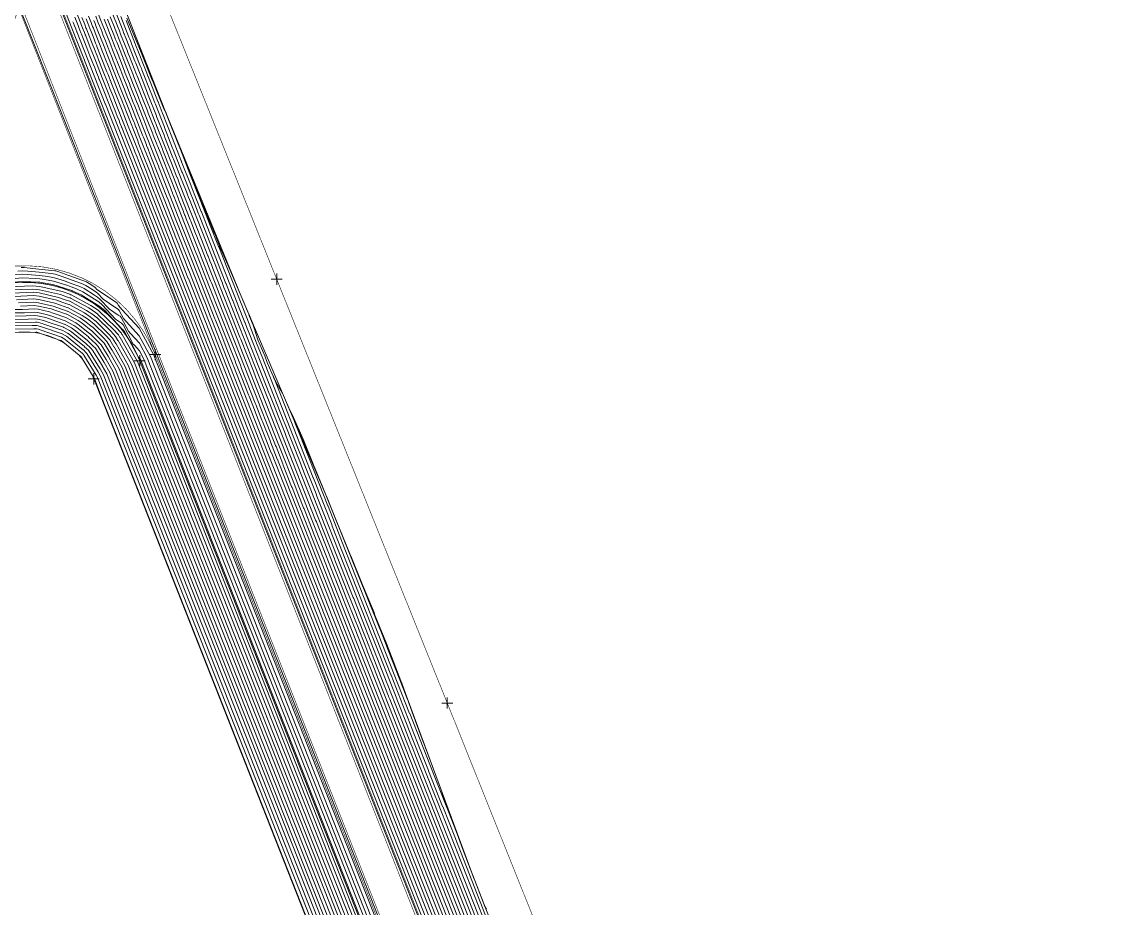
# Model space of a CAD drawing. Extents: x 358458 to 361663, y 818350 to 821723.
# Drawn here: x 360465.8 to 360663.9, y 821111.9 to 821272 of the extents above; entities that cross this region are included whole.
import ezdxf

# ---------------------------------------------------------------- set-up
doc = ezdxf.new("R2010")
doc.units = 0
doc.header["$MEASUREMENT"] = 0
doc.linetypes.add('solid', pattern=[0])
for name, color, linetype, lineweight in [('0 101001GR FENCES', 5, 'solid', 9), ('DAM 2', 7, 'solid', 9), ('DAM FOOTPRINT', 7, 'solid', 9), ('DESIGN_Contours', 7, 'solid', 18), ('FREEBOARD', 7, 'solid', 9), ('WATER LEVEL STRING', 7, 'solid', 9)]:
    doc.layers.add(name, color=color, linetype=linetype, lineweight=lineweight)

# ---------------------------------------------------------------- blocks, each defined once
blk = doc.blocks.new('CCAD_POINT_CROSS')
at = {"linetype": 'solid'}
for p, q in [((-1, 0), (1, 0)), ((0, -1), (0, 1))]:
    blk.add_line(p, q, dxfattribs=at)
for tag in ['POINT_NUMBER', 'POINT_CODE', 'POINT_HEIGHT']:
    blk.add_attdef(tag, (0, 0), '', height=1)

msp = doc.modelspace()

# ---------------------------------------------------------------- linework, layer by layer
at = {"layer": '0 101001GR FENCES', "color": 5, "linetype": 'solid', "lineweight": 9, "const_width": 0.1}
msp.add_lwpolyline([(360407, 821713.71), (360393.97, 821722.31), (360375.97, 821711.45), (360374.56, 821707.72), (360378.74, 821699.71), (360368.53, 821691.08), (360361.92, 821673.13), (360347.67, 821634.07), (360361.71, 821599.06), (360390.11, 821528.5), (360447.78, 821384.75), (360478.35, 821308.98), (360511.88, 821225.56), (360542.71, 821148.95), (360584.63, 821044.45), (360673.59, 820823.78), (360696.16, 820767.52), (360723.17, 820700.47), (360762.91, 820601.58), (360799.02, 820511.91), (360830.21, 820434.39), (360876.29, 820319.74)], dxfattribs=at)
at = {"layer": '0 101001GR FENCES', "color": 5, "lineweight": 0}
for p in [(360511.88, 821225.56), (360542.71, 821148.95)]:
    msp.add_point(p, dxfattribs=at)
at = {"layer": 'DAM 2', "color": 7, "linetype": 'solid', "lineweight": 9, "const_width": 0.1}
for points, elevation in [([(360442.49, 821211.21), (360166.97, 820445.43, 0.35501), (360177.54, 820415.26), (360327.72, 820322.85, 0.476753), (360370.23, 820337.79), (360588.44, 820949, 0.181487), (360588.22, 820962.35), (360489.93, 821211.92, 0.69188), (360442.49, 821211.21)], 197.52), ([(360453.72, 821207.17), (360178.21, 820441.38, 0.35501), (360183.8, 820425.42), (360333.97, 820333.01, 0.476753), (360358.98, 820341.81), (360577.19, 820953.01, 0.181487), (360577.11, 820957.97), (360478.82, 821207.54, 0.69188), (360453.72, 821207.17)], 193.59)]:
    msp.add_lwpolyline(points, format="xyb", dxfattribs=dict(at, elevation=elevation))
at = {"layer": 'DAM 2', "color": 7, "lineweight": 0}
for p in [(360489.93, 821211.92, 197.52), (360478.82, 821207.54, 193.59)]:
    msp.add_point(p, dxfattribs=at)
at = {"layer": 'DAM FOOTPRINT', "color": 7, "linetype": 'solid', "lineweight": 9, "const_width": 0.1, "elevation": 196.62}
msp.add_lwpolyline([(360479.86, 821286.1), (360491.79, 821255.82), (360505.28, 821222.88), (360520.79, 821186.59), (360534.34, 821152.99), (360547.15, 821118.27), (360555.51, 821096.75), (360563.65, 821078.09), (360575.8, 821048.48), (360583.57, 821028.74), (360593.87, 821003.77), (360603.33, 820979.79), (360609.01, 820964.61), (360609.82, 820958.52), (360605.11, 820947.62)], dxfattribs=at)
at = {"layer": 'DAM FOOTPRINT', "color": 7, "linetype": 'solid', "lineweight": 9}
for points in [[(360605.11, 820947.62), (360609.82, 820958.52), (360609.01, 820964.61), (360603.33, 820979.79), (360593.87, 821003.77), (360583.57, 821028.74), (360575.8, 821048.48), (360563.65, 821078.09), (360555.51, 821096.75), (360547.15, 821118.27), (360534.34, 821152.99), (360520.79, 821186.59), (360505.28, 821222.88), (360491.79, 821255.82), (360479.86, 821286.1)], [(360549.79, 821111.69), (360549.53, 821112.19), (360547.69, 821116.85), (360547.47, 821117.43), (360547.15, 821118.27), (360545.48, 821122.65), (360543.86, 821127.1), (360543.51, 821127.94), (360541.96, 821132.2), (360541.67, 821133.09), (360540.05, 821137.49), (360538.41, 821141.8), (360538.16, 821142.44), (360536.39, 821147.3), (360534.51, 821152.56), (360534.34, 821152.99), (360532.31, 821158.13), (360531.74, 821159.69), (360529.6, 821164.84), (360529.56, 821165.05), (360529.51, 821165.3), (360527.38, 821170.3), (360527.29, 821170.6), (360525.29, 821175.55), (360525.13, 821175.92), (360523.11, 821180.77), (360522.94, 821181.22), (360520.99, 821186.03), (360520.79, 821186.59), (360518.82, 821191.29), (360518.56, 821191.99), (360516.64, 821196.61), (360514.66, 821201.07), (360514.23, 821201.89), (360513.09, 821204.53), (360512.96, 821204.89), (360511.73, 821207.01), (360511.02, 821208.59), (360510.15, 821210.5), (360509.77, 821211.67), (360508.46, 821214.59), (360507.54, 821217.65), (360506.95, 821218.99), (360506.61, 821219.78), (360505.28, 821222.88), (360503.03, 821228.16), (360502.08, 821230.32), (360501.74, 821231.09), (360500.8, 821233.47), (360500.52, 821234.13), (360498.58, 821238.88), (360498.32, 821239.49), (360496.37, 821244.35), (360494.73, 821248.42), (360494.49, 821248.96), (360492.52, 821253.94), (360491.79, 821255.82), (360491.48, 821256.32), (360489.56, 821261.16), (360489.27, 821261.81), (360487.38, 821266.54), (360487.08, 821267.25), (360485.18, 821271.88), (360484.82, 821272.74)]]:
    msp.add_lwpolyline(points, dxfattribs=at)
at = {"layer": 'DESIGN_Contours', "color": 1, "linetype": 'solid', "lineweight": 9}
for points, elevation in [([(360465.44, 821274.53), (360466.29, 821276.88), (360468.97, 821284.33), (360473.01, 821274.06), (360474.45, 821270.39), (360474.45, 821270.37), (360474.45, 821270.36), (360557.27, 821060.09), (360558.84, 821056.1), (360558.85, 821056.09), (360594.87, 820964.63), (360590.9, 820963.47), (360588.38, 820962.67), (360533.33, 821102.43), (360479.36, 821239.47), (360471.05, 821260.43), (360471.04, 821260.42), (360471.04, 821260.42), (360467.5, 821269.34), (360465.44, 821274.53)], 197.6), ([(360540.88, 821134.44), (360540.88, 821134.44)], 193.6)]:
    msp.add_lwpolyline(points, close=True, dxfattribs=dict(at, elevation=elevation))
for points, elevation in [([(360471.89, 821278.55), (360474.76, 821271.24), (360474.76, 821271.23), (360474.76, 821271.21), (360477.16, 821265.11), (360477.17, 821265.1), (360593.41, 820969.99)], 197.4), ([(360475.74, 821273.65), (360476.66, 821271.3), (360476.66, 821271.3), (360476.91, 821270.66), (360477.13, 821270.11), (360477.13, 821270.11), (360477.2, 821269.93), (360477.27, 821269.76), (360477.27, 821269.76), (360477.29, 821269.7), (360477.31, 821269.65), (360477.33, 821269.6), (360477.33, 821269.6), (360477.35, 821269.55), (360477.37, 821269.51), (360478.19, 821267.41), (360478.19, 821267.41), (360478.76, 821265.97), (360479.12, 821265.05), (360479.12, 821265.05), (360479.42, 821264.3), (360480.35, 821261.94), (360480.35, 821261.94), (360481.53, 821258.93), (360481.91, 821257.97), (360481.91, 821257.97), (360482.47, 821256.56), (360482.63, 821256.15), (360482.63, 821256.15), (360482.88, 821255.5), (360483.07, 821255.03), (360483.07, 821255.03), (360483.39, 821254.22), (360483.55, 821253.81), (360483.55, 821253.81), (360483.84, 821253.07), (360483.86, 821253.02), (360483.89, 821252.94), (360488.41, 821241.46), (360488.42, 821241.45), (360586.11, 820993.41)], 196.8), ([(360477.88, 821273.1), (360478.35, 821271.92), (360478.35, 821271.92), (360478.62, 821271.24), (360478.75, 821270.91), (360478.76, 821270.89), (360478.76, 821270.89), (360479.01, 821270.24), (360479.27, 821269.58), (360479.63, 821268.67), (360479.63, 821268.67), (360479.97, 821267.8), (360480.31, 821266.94), (360480.31, 821266.94), (360480.71, 821265.93), (360480.9, 821265.46), (360480.9, 821265.46), (360481.14, 821264.84), (360481.18, 821264.74), (360481.18, 821264.74), (360481.23, 821264.61), (360481.96, 821262.76), (360481.96, 821262.75), (360483.36, 821259.19), (360483.53, 821258.76), (360483.53, 821258.76), (360483.88, 821257.88), (360483.94, 821257.74), (360483.94, 821257.74), (360484.05, 821257.45), (360484.06, 821257.42), (360484.08, 821257.38), (360484.08, 821257.38), (360484.17, 821257.15), (360484.18, 821257.11), (360484.85, 821255.43), (360484.85, 821255.43), (360486.71, 821250.71), (360487, 821249.95), (360487, 821249.95), (360487.9, 821247.68), (360488.66, 821245.74), (360488.67, 821245.73), (360491.73, 821237.95), (360492.04, 821237.17), (360492.04, 821237.17), (360493.42, 821233.66), (360493.55, 821233.33), (360493.55, 821233.33), (360494.17, 821231.75), (360494.32, 821231.37), (360494.32, 821231.37), (360495.09, 821229.43), (360495.22, 821229.09), (360495.22, 821229.09), (360495.91, 821227.34), (360495.92, 821227.3), (360496, 821227.11), (360499.66, 821217.81), (360499.67, 821217.8), (360578.82, 821016.84)], 196.2), ([(360479.19, 821273.06), (360479.65, 821271.89), (360479.65, 821271.89), (360480.14, 821270.65), (360480.33, 821270.18), (360480.33, 821270.18), (360480.55, 821269.61), (360480.93, 821268.65), (360480.93, 821268.65), (360481.5, 821267.19), (360481.61, 821266.92), (360481.62, 821266.91), (360481.62, 821266.91), (360482.14, 821265.58), (360482.35, 821265.03), (360482.65, 821264.29), (360482.65, 821264.29), (360483.26, 821262.72), (360483.54, 821262.02), (360483.54, 821262.02), (360484.22, 821260.3), (360484.37, 821259.91), (360484.37, 821259.91), (360484.77, 821258.89), (360484.81, 821258.81), (360484.81, 821258.81), (360484.89, 821258.59), (360485.5, 821257.06), (360485.5, 821257.05), (360487.66, 821251.55), (360487.8, 821251.19), (360487.8, 821251.19), (360488.33, 821249.85), (360488.38, 821249.73), (360488.38, 821249.73), (360488.55, 821249.29), (360488.57, 821249.26), (360488.58, 821249.23), (360488.58, 821249.23), (360488.72, 821248.88), (360488.73, 821248.85), (360489.28, 821247.44), (360489.28, 821247.44), (360492, 821240.53), (360492.26, 821239.89), (360492.26, 821239.88), (360493.55, 821236.6), (360494.21, 821234.93), (360494.21, 821234.93), (360498.53, 821223.97), (360498.79, 821223.3), (360498.79, 821223.3), (360500.72, 821218.4), (360500.83, 821218.12), (360500.83, 821218.12), (360501.7, 821215.92), (360501.83, 821215.59), (360501.83, 821215.59), (360502.89, 821212.9), (360503, 821212.62), (360503, 821212.62), (360503.95, 821210.19), (360503.97, 821210.16), (360504.07, 821209.89), (360507.16, 821202.04), (360507.17, 821202.03), (360573.96, 821032.46)], 195.8), ([(360479.7, 821273.41), (360480.24, 821272.02), (360480.3, 821271.88), (360480.3, 821271.88), (360480.37, 821271.71), (360480.78, 821270.67), (360480.78, 821270.67), (360481.42, 821269.03), (360481.59, 821268.61), (360481.59, 821268.61), (360481.88, 821267.87), (360482.22, 821267.01), (360482.22, 821267.01), (360482.95, 821265.17), (360483.04, 821264.93), (360483.04, 821264.92), (360483.04, 821264.91), (360483.7, 821263.25), (360483.89, 821262.76), (360484.15, 821262.1), (360484.15, 821262.1), (360484.91, 821260.19), (360485.15, 821259.56), (360485.15, 821259.56), (360485.97, 821257.48), (360486.11, 821257.14), (360486.11, 821257.14), (360486.59, 821255.91), (360486.62, 821255.84), (360486.62, 821255.84), (360486.72, 821255.57), (360487.26, 821254.21), (360487.26, 821254.2), (360489.81, 821247.73), (360489.94, 821247.41), (360489.94, 821247.41), (360490.56, 821245.83), (360490.6, 821245.73), (360490.6, 821245.73), (360490.81, 821245.21), (360490.82, 821245.18), (360490.83, 821245.16), (360490.83, 821245.16), (360490.99, 821244.74), (360491, 821244.71), (360491.5, 821243.45), (360491.5, 821243.45), (360494.65, 821235.44), (360494.89, 821234.85), (360494.89, 821234.85), (360496.38, 821231.06), (360496.98, 821229.53), (360496.98, 821229.53), (360501.93, 821216.98), (360502.17, 821216.37), (360502.17, 821216.37), (360504.37, 821210.77), (360504.47, 821210.51), (360504.47, 821210.51), (360505.46, 821208), (360505.58, 821207.7), (360505.58, 821207.7), (360506.79, 821204.64), (360506.89, 821204.38), (360506.89, 821204.38), (360507.98, 821201.62), (360507.99, 821201.59), (360508.11, 821201.28), (360510.91, 821194.16), (360510.92, 821194.15), (360571.53, 821040.27)], 195.6), ([(360481.87, 821274.44), (360482.93, 821271.77), (360483.24, 821270.97), (360483.28, 821270.86), (360483.28, 821270.86), (360483.45, 821270.44), (360483.68, 821269.85), (360483.68, 821269.85), (360484.9, 821266.76), (360484.93, 821266.69), (360484.93, 821266.69), (360485.07, 821266.31), (360485.27, 821265.81), (360485.27, 821265.81), (360486.56, 821262.53), (360486.65, 821262.32), (360486.65, 821262.32), (360487.21, 821260.89), (360487.38, 821260.46), (360487.38, 821260.46), (360488.71, 821257.07), (360488.76, 821256.95), (360488.76, 821256.95), (360488.76, 821256.95), (360489.95, 821253.92), (360490.05, 821253.68), (360490.18, 821253.34), (360490.18, 821253.34), (360491.48, 821250.04), (360491.61, 821249.72), (360491.61, 821249.72), (360492.99, 821246.22), (360493.06, 821246.04), (360493.06, 821246.04), (360493.86, 821244), (360493.88, 821243.96), (360493.88, 821243.96), (360494.05, 821243.52), (360494.33, 821242.81), (360494.33, 821242.81), (360498.41, 821232.45), (360498.48, 821232.27), (360498.48, 821232.27), (360499.47, 821229.76), (360499.49, 821229.7), (360499.49, 821229.7), (360499.81, 821228.89), (360499.82, 821228.87), (360499.83, 821228.86), (360499.83, 821228.86), (360500.08, 821228.2), (360500.09, 821228.19), (360500.37, 821227.48), (360500.37, 821227.48), (360505.25, 821215.09), (360505.39, 821214.72), (360505.39, 821214.72), (360507.69, 821208.9), (360508.07, 821207.93), (360508.07, 821207.93), (360515.52, 821189.01), (360515.67, 821188.63), (360515.67, 821188.63), (360518.97, 821180.24), (360519.04, 821180.08), (360519.04, 821180.08), (360520.51, 821176.34), (360520.58, 821176.16), (360520.58, 821176.16), (360522.39, 821171.58), (360522.45, 821171.43), (360522.45, 821171.43), (360524.07, 821167.32), (360524.07, 821167.3), (360524.25, 821166.84), (360525.92, 821162.62), (360525.92, 821162.62), (360561.8, 821071.51)], 194.8), ([(360482.8, 821273.72), (360484.05, 821270.54), (360484.28, 821269.96), (360484.31, 821269.88), (360484.31, 821269.88), (360484.51, 821269.39), (360484.68, 821268.96), (360484.68, 821268.96), (360486.06, 821265.44), (360486.08, 821265.39), (360486.08, 821265.39), (360486.25, 821264.96), (360486.4, 821264.59), (360486.4, 821264.59), (360487.85, 821260.9), (360487.91, 821260.75), (360487.91, 821260.75), (360488.54, 821259.15), (360488.67, 821258.82), (360488.67, 821258.82), (360490.16, 821255.05), (360490.19, 821254.96), (360490.19, 821254.95), (360490.19, 821254.95), (360491.52, 821251.59), (360491.59, 821251.4), (360491.69, 821251.15), (360491.69, 821251.15), (360493.13, 821247.5), (360493.22, 821247.26), (360493.22, 821247.26), (360494.74, 821243.41), (360494.8, 821243.27), (360494.8, 821243.27), (360495.68, 821241.02), (360495.69, 821240.99), (360495.69, 821240.99), (360495.88, 821240.51), (360496.1, 821239.96), (360496.1, 821239.96), (360500.56, 821228.63), (360500.62, 821228.49), (360500.62, 821228.49), (360501.7, 821225.74), (360501.71, 821225.7), (360501.71, 821225.7), (360502.07, 821224.81), (360502.07, 821224.8), (360502.08, 821224.78), (360502.08, 821224.78), (360502.36, 821224.07), (360502.36, 821224.06), (360502.59, 821223.48), (360502.59, 821223.48), (360507.9, 821210), (360508.02, 821209.69), (360508.02, 821209.69), (360510.51, 821203.36), (360510.84, 821202.53), (360510.84, 821202.53), (360518.92, 821182.02), (360519.05, 821181.7), (360519.05, 821181.7), (360522.63, 821172.61), (360522.68, 821172.48), (360522.68, 821172.48), (360524.28, 821168.42), (360524.33, 821168.27), (360524.33, 821168.27), (360526.29, 821163.32), (360526.34, 821163.19), (360526.34, 821163.19), (360528.09, 821158.74), (360528.09, 821158.73), (360528.29, 821158.23), (360529.67, 821154.74), (360529.67, 821154.73), (360559.37, 821079.32)], 194.6), ([(360483.73, 821273), (360485.18, 821269.31), (360485.33, 821268.95), (360485.34, 821268.9), (360485.34, 821268.9), (360485.56, 821268.34), (360485.67, 821268.07), (360485.67, 821268.07), (360487.23, 821264.12), (360487.24, 821264.09), (360487.24, 821264.09), (360487.43, 821263.62), (360487.52, 821263.37), (360487.52, 821263.37), (360489.13, 821259.28), (360489.17, 821259.18), (360489.17, 821259.18), (360489.87, 821257.4), (360489.96, 821257.19), (360489.96, 821257.19), (360491.6, 821253.02), (360491.62, 821252.97), (360491.62, 821252.96), (360491.62, 821252.96), (360493.08, 821249.26), (360493.13, 821249.13), (360493.2, 821248.96), (360493.2, 821248.96), (360494.77, 821244.97), (360494.84, 821244.8), (360494.84, 821244.8), (360496.49, 821240.59), (360496.53, 821240.49), (360496.53, 821240.49), (360497.5, 821238.05), (360497.5, 821238.03), (360497.5, 821238.03), (360497.71, 821237.5), (360497.87, 821237.11), (360497.87, 821237.11), (360502.71, 821224.8), (360502.75, 821224.71), (360502.75, 821224.71), (360503.92, 821221.73), (360503.94, 821221.69), (360503.94, 821221.69), (360504.32, 821220.73), (360504.32, 821220.72), (360504.33, 821220.71), (360504.33, 821220.71), (360504.63, 821219.93), (360504.63, 821219.92), (360504.81, 821219.49), (360504.81, 821219.49), (360510.55, 821204.92), (360510.65, 821204.66), (360510.65, 821204.66), (360513.34, 821197.82), (360513.61, 821197.13), (360513.61, 821197.13), (360522.32, 821175.03), (360522.42, 821174.76), (360522.42, 821174.76), (360526.28, 821164.98), (360526.32, 821164.87), (360526.32, 821164.87), (360528.04, 821160.5), (360528.09, 821160.38), (360528.09, 821160.38), (360530.19, 821155.05), (360530.23, 821154.95), (360530.23, 821154.95), (360532.11, 821150.17), (360532.11, 821150.16), (360532.33, 821149.62), (360533.42, 821146.85), (360533.42, 821146.85), (360556.94, 821087.13)], 194.4), ([(360475.07, 821272.06), (360475.16, 821271.84), (360475.16, 821271.84), (360475.17, 821271.82), (360475.35, 821271.36), (360475.35, 821271.36), (360475.36, 821271.34), (360475.57, 821270.8), (360475.57, 821270.8), (360475.59, 821270.75), (360475.77, 821270.28), (360475.77, 821270.28), (360475.8, 821270.22), (360475.82, 821270.16), (360475.82, 821270.16), (360480.91, 821257.23), (360480.92, 821257.21), (360590.97, 820977.8)], 197.2), ([(360476.69, 821272.87), (360477.09, 821271.86), (360477.09, 821271.86), (360477.2, 821271.56), (360477.42, 821271), (360477.42, 821271), (360477.5, 821270.8), (360477.55, 821270.68), (360477.55, 821270.68), (360477.57, 821270.64), (360478.43, 821268.45), (360478.43, 821268.45), (360479.06, 821266.84), (360479.26, 821266.33), (360479.26, 821266.33), (360479.43, 821265.91), (360479.49, 821265.75), (360479.49, 821265.75), (360479.54, 821265.62), (360479.56, 821265.57), (360479.58, 821265.53), (360479.58, 821265.53), (360479.62, 821265.42), (360479.64, 821265.37), (360480.41, 821263.41), (360480.41, 821263.41), (360481.41, 821260.88), (360481.75, 821260.02), (360481.75, 821260.02), (360482.25, 821258.76), (360483.12, 821256.54), (360483.12, 821256.53), (360484.93, 821251.94), (360485.29, 821251.04), (360485.29, 821251.04), (360486.12, 821248.93), (360486.27, 821248.54), (360486.27, 821248.54), (360486.65, 821247.59), (360486.82, 821247.14), (360486.82, 821247.14), (360487.29, 821245.95), (360487.44, 821245.57), (360487.44, 821245.57), (360487.86, 821244.49), (360487.88, 821244.45), (360487.93, 821244.33), (360492.16, 821233.57), (360492.17, 821233.56), (360583.68, 821001.22)], 196.6), ([(360477.45, 821272.58), (360477.73, 821271.85), (360478.12, 821270.86), (360478.12, 821270.86), (360478.33, 821270.33), (360478.7, 821269.4), (360478.7, 821269.4), (360478.96, 821268.75), (360479.16, 821268.23), (360479.16, 821268.23), (360479.32, 821267.82), (360479.36, 821267.71), (360479.36, 821267.71), (360479.4, 821267.62), (360480.19, 821265.6), (360480.19, 821265.6), (360481.21, 821263.01), (360481.4, 821262.55), (360481.4, 821262.55), (360481.65, 821261.9), (360481.71, 821261.75), (360481.71, 821261.75), (360481.8, 821261.53), (360481.81, 821261.49), (360481.83, 821261.45), (360481.83, 821261.45), (360481.9, 821261.28), (360481.91, 821261.24), (360482.63, 821259.42), (360482.63, 821259.42), (360484.06, 821255.79), (360484.38, 821254.98), (360484.38, 821254.98), (360485.07, 821253.22), (360485.89, 821251.14), (360485.89, 821251.13), (360488.33, 821244.94), (360488.66, 821244.1), (360488.66, 821244.1), (360489.77, 821241.29), (360489.91, 821240.94), (360489.91, 821240.94), (360490.41, 821239.67), (360490.57, 821239.25), (360490.57, 821239.25), (360491.19, 821237.69), (360491.33, 821237.33), (360491.33, 821237.33), (360491.89, 821235.92), (360491.9, 821235.88), (360491.97, 821235.72), (360495.91, 821225.69), (360495.92, 821225.68), (360581.25, 821009.03)], 196.4), ([(360480.69, 821272.52), (360481.41, 821270.71), (360481.46, 821270.58), (360481.46, 821270.58), (360481.54, 821270.36), (360481.9, 821269.46), (360481.9, 821269.45), (360482.71, 821267.4), (360482.85, 821267.04), (360482.85, 821267.04), (360483.21, 821266.13), (360483.51, 821265.37), (360483.51, 821265.37), (360484.39, 821263.14), (360484.47, 821262.94), (360484.47, 821262.92), (360484.47, 821262.92), (360485.26, 821260.92), (360485.43, 821260.49), (360485.66, 821259.91), (360485.66, 821259.91), (360486.55, 821257.65), (360486.77, 821257.1), (360486.77, 821257.1), (360487.73, 821254.67), (360487.85, 821254.36), (360487.85, 821254.36), (360488.41, 821252.93), (360488.43, 821252.87), (360488.43, 821252.87), (360488.56, 821252.56), (360489.03, 821251.36), (360489.03, 821251.36), (360491.96, 821243.91), (360492.07, 821243.63), (360492.07, 821243.63), (360492.79, 821241.81), (360492.83, 821241.72), (360492.83, 821241.72), (360493.06, 821241.13), (360493.07, 821241.11), (360493.08, 821241.08), (360493.08, 821241.08), (360493.26, 821240.61), (360493.27, 821240.58), (360493.72, 821239.46), (360493.72, 821239.45), (360497.3, 821230.36), (360497.51, 821229.82), (360497.51, 821229.82), (360499.21, 821225.52), (360499.75, 821224.13), (360499.75, 821224.13), (360505.32, 821209.99), (360505.54, 821209.43), (360505.54, 821209.43), (360508.02, 821203.14), (360508.11, 821202.9), (360508.11, 821202.9), (360509.22, 821200.09), (360509.33, 821199.82), (360509.33, 821199.82), (360510.69, 821196.37), (360510.78, 821196.14), (360510.78, 821196.14), (360512, 821193.04), (360512.01, 821193.02), (360512.15, 821192.67), (360514.67, 821186.27), (360514.67, 821186.27), (360569.09, 821048.08)], 195.4), ([(360481.33, 821272.53), (360481.69, 821271.63), (360481.69, 821271.63), (360482.57, 821269.39), (360482.61, 821269.28), (360482.61, 821269.28), (360482.72, 821269.01), (360483.03, 821268.24), (360483.03, 821268.24), (360483.99, 821265.78), (360484.12, 821265.47), (360484.12, 821265.46), (360484.54, 821264.38), (360484.8, 821263.74), (360484.8, 821263.73), (360485.83, 821261.12), (360485.9, 821260.94), (360485.9, 821260.93), (360485.9, 821260.93), (360486.83, 821258.59), (360486.97, 821258.22), (360487.17, 821257.72), (360487.17, 821257.72), (360488.19, 821255.11), (360488.38, 821254.64), (360488.38, 821254.64), (360489.48, 821251.85), (360489.58, 821251.59), (360489.58, 821251.59), (360490.23, 821249.96), (360490.25, 821249.9), (360490.25, 821249.9), (360490.39, 821249.55), (360490.8, 821248.51), (360490.8, 821248.51), (360494.11, 821240.09), (360494.21, 821239.84), (360494.21, 821239.84), (360495.02, 821237.79), (360495.05, 821237.72), (360495.05, 821237.72), (360495.31, 821237.05), (360495.32, 821237.03), (360495.33, 821237.01), (360495.33, 821237.01), (360495.54, 821236.47), (360495.55, 821236.45), (360495.93, 821235.46), (360495.94, 821235.46), (360499.95, 821225.27), (360500.14, 821224.79), (360500.14, 821224.79), (360502.03, 821219.98), (360502.52, 821218.73), (360502.53, 821218.73), (360508.72, 821203), (360508.92, 821202.5), (360508.92, 821202.5), (360511.67, 821195.5), (360511.76, 821195.3), (360511.76, 821195.3), (360512.99, 821192.17), (360513.08, 821191.93), (360513.08, 821191.93), (360514.59, 821188.11), (360514.67, 821187.9), (360514.67, 821187.9), (360516.02, 821184.47), (360516.03, 821184.44), (360516.18, 821184.06), (360518.42, 821178.39), (360518.42, 821178.38), (360566.66, 821055.89)], 195.2), ([(360484.66, 821272.28), (360486.31, 821268.08), (360486.37, 821267.94), (360486.38, 821267.92), (360486.38, 821267.92), (360486.62, 821267.3), (360486.67, 821267.18), (360486.67, 821267.18), (360488.39, 821262.81), (360488.39, 821262.79), (360488.39, 821262.79), (360488.6, 821262.27), (360488.64, 821262.16), (360488.64, 821262.16), (360490.42, 821257.65), (360490.44, 821257.61), (360490.44, 821257.61), (360491.21, 821255.66), (360491.25, 821255.55), (360491.25, 821255.55), (360493.04, 821251), (360493.05, 821250.97), (360493.05, 821250.97), (360493.05, 821250.97), (360494.64, 821246.93), (360494.67, 821246.86), (360494.71, 821246.77), (360494.71, 821246.77), (360496.42, 821242.43), (360496.45, 821242.34), (360496.45, 821242.34), (360498.25, 821237.78), (360498.27, 821237.72), (360498.27, 821237.72), (360499.31, 821235.07), (360499.32, 821235.06), (360499.32, 821235.06), (360499.54, 821234.48), (360499.63, 821234.26), (360499.63, 821234.26), (360504.86, 821220.98), (360504.89, 821220.92), (360504.89, 821220.92), (360506.15, 821217.71), (360506.16, 821217.69), (360506.16, 821217.69), (360506.57, 821216.65), (360506.57, 821216.64), (360506.57, 821216.64), (360506.57, 821216.64), (360506.9, 821215.8), (360506.91, 821215.79), (360507.02, 821215.5), (360507.02, 821215.5), (360513.19, 821199.83), (360513.28, 821199.62), (360513.28, 821199.62), (360516.17, 821192.28), (360516.38, 821191.73), (360516.39, 821191.73), (360525.72, 821168.04), (360525.8, 821167.83), (360525.8, 821167.83), (360529.93, 821157.35), (360529.96, 821157.26), (360529.96, 821157.26), (360531.8, 821152.59), (360531.84, 821152.5), (360531.84, 821152.5), (360534.09, 821146.79), (360534.11, 821146.71), (360534.11, 821146.71), (360536.13, 821141.59), (360536.14, 821141.58), (360536.36, 821141.01), (360537.17, 821138.97), (360537.17, 821138.97), (360554.51, 821094.94)], 194.2), ([(360578.65, 820985.89), (360489.66, 821211.81), (360487.02, 821216.69), (360483.97, 821220.04), (360483.29, 821220.79), (360483.05, 821221.24), (360483.02, 821221.28), (360482.39, 821221.7), (360479.4, 821223.7), (360479.09, 821224.04), (360479, 821224.11), (360478.02, 821224.77), (360477.67, 821224.98), (360477.53, 821225.05), (360474.33, 821226.21), (360472.32, 821226.94), (360471.98, 821227.05), (360471.77, 821227.09), (360468.91, 821227.39), (360466.26, 821227.67), (360465.96, 821227.69), (360465.69, 821227.67)], 197.4), ([(360586.2, 820961.55), (360514.8, 821142.82), (360487.9, 821211.12), (360487.1, 821212.59), (360486.18, 821213.61), (360485.97, 821213.83), (360484.11, 821217.28), (360483.86, 821217.62), (360483.67, 821217.74), (360482.77, 821218.35), (360480.37, 821220.91), (360479.73, 821221.44), (360479.43, 821221.64), (360476.82, 821223.29), (360475.68, 821223.82), (360474.72, 821224.17), (360474.11, 821224.39), (360471.56, 821225.2), (360469.92, 821225.5), (360469.05, 821225.59), (360468.25, 821225.67), (360465.99, 821225.8), (360463.92, 821225.63)], 196.8), ([(360557.36, 821038.2), (360489.07, 821211.58), (360487.05, 821215.32), (360484.7, 821217.9), (360484.18, 821218.47), (360483.4, 821219.92), (360483.3, 821220.06), (360482.81, 821220.38), (360480.52, 821221.92), (360479.51, 821223), (360479.24, 821223.22), (360478.49, 821223.73), (360477.39, 821224.42), (360476.91, 821224.64), (360474.46, 821225.53), (360472.91, 821226.09), (360471.84, 821226.43), (360471.15, 821226.56), (360468.96, 821226.79), (360466.92, 821227.01), (360465.97, 821227.06), (360465.1, 821226.99)], 197.2), ([(360585.61, 820961.32), (360493.52, 821195.13), (360487.31, 821210.89), (360487.13, 821211.23), (360486.91, 821211.46), (360486.87, 821211.51), (360484.46, 821215.96), (360484.14, 821216.39), (360484.1, 821216.42), (360483.89, 821216.56), (360480.8, 821219.87), (360479.97, 821220.55), (360479.9, 821220.6), (360476.53, 821222.73), (360475.07, 821223.4), (360474.85, 821223.48), (360474.7, 821223.54), (360471.42, 821224.59), (360469.3, 821224.96), (360469.1, 821224.99), (360468.92, 821225.01), (360466, 821225.16), (360463.33, 821224.95)], 196.6), ([(360580.42, 820972.82), (360486.74, 821210.66), (360483.94, 821215.58), (360483.92, 821215.6), (360483.81, 821215.78), (360482.78, 821216.91), (360479.83, 821219.77), (360479.79, 821219.8), (360479.62, 821219.94), (360478.3, 821220.82), (360474.76, 821222.73), (360474.69, 821222.75), (360474.49, 821222.82), (360473.12, 821223.32), (360469.07, 821224.23), (360467.76, 821224.37), (360463.48, 821224.19)], 196.4), ([(360573.27, 820989.35), (360486.18, 821210.44), (360483.58, 821215.01), (360483.56, 821215.03), (360483.29, 821215.48), (360482.33, 821216.53), (360479.59, 821219.19), (360479.55, 821219.22), (360479.14, 821219.54), (360477.91, 821220.37), (360474.62, 821222.14), (360474.56, 821222.16), (360474.06, 821222.33), (360472.79, 821222.79), (360469.03, 821223.64), (360467.81, 821223.77), (360463.83, 821223.6)], 196.2), ([(360558.96, 821022.41), (360485.07, 821210.01), (360482.86, 821213.88), (360482.84, 821213.9), (360482.24, 821214.88), (360481.44, 821215.76), (360479.11, 821218.02), (360479.07, 821218.04), (360478.18, 821218.76), (360477.14, 821219.46), (360474.35, 821220.96), (360474.29, 821220.98), (360473.21, 821221.35), (360472.14, 821221.74), (360468.94, 821222.47), (360467.91, 821222.58), (360464.53, 821222.43)], 195.8), ([(360551.8, 821038.94), (360484.51, 821209.79), (360482.5, 821213.31), (360482.48, 821213.33), (360481.72, 821214.57), (360480.99, 821215.38), (360478.87, 821217.44), (360478.84, 821217.46), (360477.7, 821218.37), (360476.75, 821219), (360474.21, 821220.37), (360474.16, 821220.39), (360472.79, 821220.86), (360471.81, 821221.22), (360468.9, 821221.88), (360467.96, 821221.98), (360464.88, 821221.84)], 195.6), ([(360523.18, 821105.06), (360482.28, 821208.91), (360481.05, 821211.05), (360481.04, 821211.06), (360479.64, 821213.36), (360479.19, 821213.85), (360477.9, 821215.1), (360477.89, 821215.11), (360475.79, 821216.8), (360475.21, 821217.19), (360473.66, 821218.02), (360473.63, 821218.03), (360471.09, 821218.91), (360470.49, 821219.12), (360468.72, 821219.52), (360468.15, 821219.58), (360466.28, 821219.5), (360466.25, 821219.5), (360463.55, 821219.46)], 194.8), ([(360544.65, 821055.47), (360483.95, 821209.57), (360482.13, 821212.75), (360482.12, 821212.76), (360481.2, 821214.27), (360480.54, 821215), (360478.63, 821216.85), (360478.6, 821216.87), (360477.22, 821217.98), (360476.37, 821218.55), (360474.07, 821219.79), (360474.03, 821219.8), (360472.36, 821220.37), (360471.48, 821220.7), (360468.85, 821221.29), (360468, 821221.38), (360465.23, 821221.26)], 195.4), ([(360537.49, 821072), (360483.39, 821209.35), (360481.77, 821212.18), (360481.76, 821212.2), (360480.68, 821213.97), (360480.09, 821214.62), (360478.39, 821216.27), (360478.36, 821216.29), (360476.74, 821217.59), (360475.98, 821218.1), (360473.93, 821219.2), (360473.9, 821219.21), (360471.94, 821219.89), (360471.15, 821220.17), (360468.81, 821220.7), (360468.05, 821220.78), (360465.58, 821220.67)], 195.2), ([(360580.02, 820959.12), (360516.02, 821121.59), (360481.72, 821208.69), (360480.69, 821210.49), (360480.68, 821210.49), (360479.12, 821213.06), (360478.74, 821213.47), (360477.66, 821214.52), (360477.65, 821214.53), (360475.31, 821216.41), (360474.82, 821216.73), (360473.52, 821217.43), (360473.5, 821217.44), (360470.66, 821218.42), (360470.16, 821218.6), (360468.68, 821218.93), (360468.2, 821218.98), (360466.63, 821218.92), (360466.6, 821218.91), (360463.6, 821218.87)], 194.6), ([(360579.46, 820958.9), (360508.87, 821138.12), (360481.16, 821208.47), (360480.33, 821209.92), (360480.33, 821209.93), (360478.6, 821212.75), (360478.3, 821213.09), (360477.42, 821213.93), (360477.41, 821213.94), (360474.83, 821216.02), (360474.44, 821216.28), (360473.39, 821216.84), (360473.37, 821216.85), (360470.23, 821217.93), (360469.83, 821218.07), (360468.63, 821218.34), (360468.25, 821218.39), (360466.98, 821218.33), (360466.96, 821218.33), (360463.65, 821218.28)], 194.4), ([(360578.9, 820958.68), (360501.71, 821154.65), (360480.6, 821208.25), (360479.97, 821209.35), (360479.97, 821209.36), (360478.08, 821212.45), (360477.85, 821212.7), (360477.18, 821213.35), (360477.17, 821213.36), (360474.35, 821215.63), (360474.05, 821215.82), (360473.25, 821216.25), (360473.24, 821216.26), (360469.81, 821217.44), (360469.5, 821217.55), (360468.59, 821217.76), (360468.29, 821217.79), (360467.33, 821217.74), (360467.31, 821217.74), (360463.69, 821217.69)], 194.2), ([(360506.84, 821219.23), (360507, 821218.83), (360507.79, 821216.83)], 193.8), ([(360577.78, 820958.24), (360487.4, 821187.71), (360479.49, 821207.81), (360479.25, 821208.22), (360479.25, 821208.22), (360477.04, 821211.84), (360476.95, 821211.94), (360476.7, 821212.18), (360476.7, 821212.18), (360473.39, 821214.84), (360473.28, 821214.92), (360472.98, 821215.08), (360472.97, 821215.08), (360468.96, 821216.46), (360468.84, 821216.5), (360468.5, 821216.58), (360468.39, 821216.59), (360468.03, 821216.57), (360468.02, 821216.57), (360463.78, 821216.51)], 193.8), ([(360577.23, 820958.02), (360480.25, 821204.24), (360478.93, 821207.59), (360478.89, 821207.66), (360478.89, 821207.66), (360476.52, 821211.54), (360476.5, 821211.56), (360476.46, 821211.6), (360476.46, 821211.6), (360472.91, 821214.45), (360472.89, 821214.46), (360472.84, 821214.49), (360472.84, 821214.49), (360468.53, 821215.97), (360468.52, 821215.98), (360468.46, 821215.99), (360468.44, 821215.99), (360468.38, 821215.99), (360468.38, 821215.99), (360463.83, 821215.92)], 193.6), ([(360511.14, 821208.33), (360511.45, 821207.53), (360511.45, 821207.53), (360511.46, 821207.51), (360511.46, 821207.51), (360518.49, 821189.65), (360518.53, 821189.56), (360518.53, 821189.56), (360521.82, 821181.2), (360521.93, 821180.93), (360521.93, 821180.93), (360532.51, 821154.06), (360532.55, 821153.96), (360532.55, 821153.96), (360537.23, 821142.08), (360537.24, 821142.05), (360537.24, 821142.05), (360539.33, 821136.75), (360539.34, 821136.72), (360539.34, 821136.72), (360541.88, 821130.26), (360541.89, 821130.24), (360541.89, 821130.24), (360544.18, 821124.44), (360544.18, 821124.44), (360544.44, 821123.79), (360544.67, 821123.2), (360544.67, 821123.2), (360549.65, 821110.56)], 193.8), ([(360514.59, 821201.2), (360514.86, 821200.51), (360515.19, 821199.68), (360516.2, 821197.1), (360517.04, 821194.98), (360517.88, 821192.84), (360521.14, 821184.57), (360521.16, 821184.52), (360521.16, 821184.52), (360524.65, 821175.66), (360524.7, 821175.53), (360524.7, 821175.53), (360535.91, 821147.07), (360535.93, 821147.03), (360535.93, 821147.03), (360540.88, 821134.45), (360540.88, 821134.44), (360543.09, 821128.84), (360543.09, 821128.84), (360543.09, 821128.84), (360544.67, 821124.82), (360544.86, 821124.34)], 193.6), ([(360527.67, 821169.64), (360527.81, 821169.26), (360528.1, 821168.54), (360531.05, 821161.04), (360532.04, 821158.52), (360534.71, 821151.76), (360535.55, 821149.61), (360535.66, 821149.35)], 193.4)]:
    msp.add_lwpolyline(points, dxfattribs=dict(at, elevation=elevation))
at = {"layer": 'DESIGN_Contours', "color": 5, "linetype": 'solid', "lineweight": 20}
for points, elevation in [([(360481.8, 821272.99), (360482.2, 821271.97), (360482.25, 821271.84), (360482.25, 821271.84), (360482.39, 821271.49), (360482.68, 821270.74), (360482.68, 821270.74), (360483.73, 821268.07), (360483.77, 821267.99), (360483.77, 821267.99), (360483.9, 821267.66), (360484.15, 821267.02), (360484.15, 821267.02), (360485.28, 821264.15), (360485.38, 821263.89), (360485.38, 821263.89), (360485.88, 821262.64), (360486.09, 821262.1), (360486.09, 821262.1), (360487.27, 821259.1), (360487.33, 821258.95), (360487.33, 821258.94), (360487.33, 821258.94), (360488.39, 821256.25), (360488.51, 821255.95), (360488.68, 821255.53), (360488.68, 821255.53), (360489.84, 821252.58), (360490, 821252.18), (360490, 821252.18), (360491.23, 821249.04), (360491.32, 821248.82), (360491.32, 821248.81), (360492.04, 821246.98), (360492.06, 821246.93), (360492.06, 821246.93), (360492.22, 821246.53), (360492.56, 821245.66), (360492.56, 821245.66), (360496.26, 821236.27), (360496.35, 821236.06), (360496.35, 821236.06), (360497.24, 821233.78), (360497.27, 821233.71), (360497.27, 821233.71), (360497.56, 821232.97), (360497.57, 821232.95), (360497.58, 821232.93), (360497.58, 821232.93), (360497.81, 821232.34), (360497.82, 821232.32), (360498.15, 821231.47), (360498.15, 821231.47), (360502.6, 821220.18), (360502.77, 821219.75), (360502.77, 821219.75), (360504.86, 821214.44), (360505.3, 821213.33), (360505.3, 821213.33), (360512.12, 821196), (360512.29, 821195.57), (360512.29, 821195.57), (360515.32, 821187.87), (360515.4, 821187.69), (360515.4, 821187.69), (360516.75, 821184.25), (360516.83, 821184.04), (360516.83, 821184.04), (360518.49, 821179.84), (360518.56, 821179.67), (360518.56, 821179.67), (360520.04, 821175.89), (360520.05, 821175.87), (360520.22, 821175.45), (360522.17, 821170.5), (360522.17, 821170.5), (360564.23, 821063.7)], 195), ([(360475.38, 821272.91), (360475.98, 821271.4), (360475.98, 821271.4), (360476.11, 821271.06), (360476.5, 821270.08), (360476.5, 821270.08), (360476.59, 821269.84), (360477.58, 821267.34), (360477.58, 821267.34), (360478.14, 821265.92), (360478.53, 821264.91), (360478.53, 821264.91), (360478.82, 821264.19), (360478.99, 821263.76), (360478.99, 821263.76), (360479.12, 821263.42), (360479.32, 821262.91), (360479.32, 821262.91), (360479.49, 821262.48), (360479.66, 821262.05), (360479.66, 821262.04), (360479.82, 821261.64), (360479.84, 821261.59), (360479.86, 821261.55), (360484.66, 821249.34), (360484.67, 821249.33), (360588.54, 820985.6)], 197), ([(360478.85, 821272.28), (360479.06, 821271.75), (360479.06, 821271.75), (360479.22, 821271.36), (360479.64, 821270.28), (360479.64, 821270.28), (360480.06, 821269.21), (360480.18, 821268.92), (360480.19, 821268.9), (360480.19, 821268.9), (360480.57, 821267.91), (360480.81, 821267.3), (360481.14, 821266.48), (360481.14, 821266.48), (360481.62, 821265.26), (360481.93, 821264.48), (360481.93, 821264.48), (360482.46, 821263.11), (360482.63, 821262.68), (360482.63, 821262.68), (360482.96, 821261.87), (360482.99, 821261.77), (360482.99, 821261.77), (360483.06, 821261.6), (360483.73, 821259.91), (360483.73, 821259.9), (360485.51, 821255.37), (360485.67, 821254.98), (360485.67, 821254.98), (360486.11, 821253.86), (360486.16, 821253.74), (360486.16, 821253.74), (360486.3, 821253.37), (360486.31, 821253.34), (360486.33, 821253.31), (360486.33, 821253.31), (360486.44, 821253.01), (360486.46, 821252.98), (360487.06, 821251.44), (360487.06, 821251.43), (360489.36, 821245.62), (360489.63, 821244.92), (360489.63, 821244.92), (360490.73, 821242.14), (360491.44, 821240.33), (360491.44, 821240.33), (360495.13, 821230.96), (360495.41, 821230.24), (360495.41, 821230.24), (360497.07, 821226.03), (360497.19, 821225.72), (360497.19, 821225.72), (360497.93, 821223.84), (360498.08, 821223.48), (360498.08, 821223.48), (360498.99, 821221.16), (360499.11, 821220.86), (360499.11, 821220.86), (360499.93, 821218.77), (360499.94, 821218.73), (360500.04, 821218.5), (360503.41, 821209.92), (360503.42, 821209.91), (360576.39, 821024.65)], 196), ([(360491.78, 821255.84), (360492.08, 821255.08)], 194), ([(360493.84, 821250.61), (360494.48, 821248.98), (360494.48, 821248.98), (360494.48, 821248.98), (360494.48, 821248.98), (360496.21, 821244.6), (360496.21, 821244.59), (360496.21, 821244.58), (360496.21, 821244.58), (360498.06, 821239.89), (360498.06, 821239.88), (360498.06, 821239.88), (360500, 821234.96), (360500.01, 821234.95), (360500.01, 821234.95), (360501.13, 821232.09), (360501.13, 821232.09), (360501.13, 821232.09), (360501.38, 821231.47), (360501.4, 821231.41), (360501.4, 821231.41), (360507.01, 821217.16), (360507.02, 821217.14), (360507.02, 821217.14), (360508.38, 821213.69), (360508.38, 821213.68), (360508.38, 821213.68), (360508.82, 821212.57), (360508.82, 821212.56), (360508.82, 821212.56), (360508.82, 821212.56), (360509.18, 821211.66), (360509.18, 821211.66), (360509.24, 821211.5), (360509.24, 821211.5), (360515.84, 821194.74), (360515.9, 821194.59), (360515.9, 821194.59), (360518.99, 821186.74), (360519.16, 821186.33), (360519.16, 821186.33), (360529.11, 821161.05), (360529.17, 821160.9), (360529.17, 821160.9), (360533.58, 821149.72), (360533.6, 821149.66), (360533.6, 821149.66), (360535.56, 821144.67), (360535.59, 821144.61), (360535.59, 821144.61), (360537.98, 821138.53), (360538, 821138.48), (360538, 821138.48), (360540.15, 821133.02), (360540.16, 821133.01), (360540.4, 821132.4), (360540.92, 821131.08), (360540.92, 821131.08), (360552.08, 821102.75)], 194), ([(360536.08, 821090.51), (360488.49, 821211.35), (360487.07, 821213.96), (360485.44, 821215.75), (360485.08, 821216.15), (360483.75, 821218.6), (360483.58, 821218.84), (360483.24, 821219.06), (360481.64, 821220.13), (360479.94, 821221.95), (360479.49, 821222.33), (360478.96, 821222.68), (360477.1, 821223.86), (360476.3, 821224.23), (360474.59, 821224.85), (360473.51, 821225.24), (360471.7, 821225.82), (360470.54, 821226.03), (360469.01, 821226.19), (360467.59, 821226.34), (360465.98, 821226.43), (360464.51, 821226.31)], 197), ([(360566.11, 821005.88), (360485.63, 821210.22), (360483.22, 821214.45), (360483.2, 821214.46), (360482.76, 821215.18), (360481.89, 821216.14), (360479.35, 821218.6), (360479.31, 821218.63), (360478.66, 821219.15), (360477.53, 821219.91), (360474.48, 821221.55), (360474.43, 821221.57), (360473.64, 821221.84), (360472.47, 821222.27), (360468.98, 821223.06), (360467.86, 821223.18), (360464.18, 821223.02)], 196), ([(360530.34, 821088.53), (360482.84, 821209.13), (360481.41, 821211.62), (360481.4, 821211.63), (360480.16, 821213.66), (360479.64, 821214.23), (360478.15, 821215.68), (360478.12, 821215.7), (360476.26, 821217.19), (360475.59, 821217.64), (360473.8, 821218.61), (360473.77, 821218.62), (360471.51, 821219.4), (360470.82, 821219.65), (360468.77, 821220.11), (360468.1, 821220.18), (360465.93, 821220.09), (360465.89, 821220.08), (360463.51, 821220.05)], 195), ([(360578.34, 820958.46), (360494.56, 821171.18), (360480.04, 821208.03), (360479.61, 821208.79), (360479.61, 821208.79), (360477.56, 821212.15), (360477.4, 821212.32), (360476.94, 821212.77), (360476.93, 821212.77), (360473.87, 821215.23), (360473.66, 821215.37), (360473.11, 821215.67), (360473.1, 821215.67), (360469.38, 821216.95), (360469.17, 821217.02), (360468.55, 821217.17), (360468.34, 821217.19), (360467.68, 821217.16), (360467.67, 821217.16), (360463.74, 821217.1)], 194)]:
    msp.add_lwpolyline(points, dxfattribs=dict(at, elevation=elevation))
at = {"layer": 'FREEBOARD', "color": 7, "linetype": 'solid', "lineweight": 9, "const_width": 0.1}
for points, elevation in [([(360468.96, 821284.79), (360595.11, 820964.52), (360588.22, 820962.35), (360465.27, 821274.53), (360468.96, 821284.79)], 197.57), ([(360468.98, 821283.09), (360594.31, 820964.9), (360588.58, 820963.09), (360465.91, 821274.54), (360468.98, 821283.09)], 197.77)]:
    msp.add_lwpolyline(points, dxfattribs=dict(at, elevation=elevation))
at = {"layer": 'WATER LEVEL STRING', "color": 7, "linetype": 'solid', "lineweight": 9, "const_width": 0.1}
for points, elevation in [([(360595.11, 820964.52), (360468.96, 821284.79), (360157.93, 820420.28), (360324.57, 820317.74, 0.476753), (360375.88, 820335.78), (360595.33, 820950.46, 0.181487), (360595.11, 820964.52)], 197.57), ([(360445.31, 821210.19), (360169.8, 820444.41, 0.35501), (360179.11, 820417.81), (360329.29, 820325.4, 0.476753), (360367.4, 820338.8), (360585.61, 820950.01, 0.181487), (360585.43, 820961.25), (360487.13, 821210.82, 0.69188), (360445.31, 821210.19)], 196.57)]:
    msp.add_lwpolyline(points, format="xyb", dxfattribs=dict(at, elevation=elevation))
at = {"layer": 'WATER LEVEL STRING', "color": 7, "linetype": 'solid', "lineweight": 9}
msp.add_lwpolyline([(360549.79, 821111.69), (360549.53, 821112.19), (360547.69, 821116.85), (360547.47, 821117.43), (360547.15, 821118.27), (360545.48, 821122.65), (360543.86, 821127.1), (360543.51, 821127.94), (360541.96, 821132.2), (360541.67, 821133.09), (360540.05, 821137.49), (360538.41, 821141.8), (360538.16, 821142.44), (360536.39, 821147.3), (360534.51, 821152.56), (360534.34, 821152.99), (360532.31, 821158.13), (360531.74, 821159.69), (360529.6, 821164.84), (360529.56, 821165.05), (360529.51, 821165.3), (360527.38, 821170.3), (360527.29, 821170.6), (360525.29, 821175.55), (360525.13, 821175.92), (360523.11, 821180.77), (360522.94, 821181.22), (360520.99, 821186.03), (360520.79, 821186.59), (360518.82, 821191.29), (360518.56, 821191.99), (360516.64, 821196.61), (360514.66, 821201.07), (360514.23, 821201.89), (360513.09, 821204.53), (360512.96, 821204.89), (360511.73, 821207.01), (360511.02, 821208.59), (360510.15, 821210.5), (360509.77, 821211.67), (360508.46, 821214.59), (360507.54, 821217.65), (360506.95, 821218.99), (360506.61, 821219.78), (360505.28, 821222.88), (360503.03, 821228.16), (360502.08, 821230.32), (360501.74, 821231.09), (360500.8, 821233.47), (360500.52, 821234.13), (360498.58, 821238.88), (360498.32, 821239.49), (360496.37, 821244.35), (360494.73, 821248.42), (360494.49, 821248.96), (360492.52, 821253.94), (360491.79, 821255.82), (360491.48, 821256.32), (360489.56, 821261.16), (360489.27, 821261.81), (360487.38, 821266.54), (360487.08, 821267.25), (360485.18, 821271.88), (360484.82, 821272.74)], dxfattribs=at)
msp.add_lwpolyline([(360445.31, 821210.19), (360169.8, 820444.41, 0.35501), (360179.11, 820417.81), (360329.29, 820325.4, 0.476753), (360367.4, 820338.8), (360585.61, 820950.01, 0.181487), (360585.43, 820961.25), (360487.13, 821210.82, 0.69188), (360445.31, 821210.19)], format="xyb", close=True, dxfattribs=at)
at = {"layer": 'WATER LEVEL STRING', "color": 7, "lineweight": 0}
msp.add_point((360487.13, 821210.82, 196.57), dxfattribs=at)

# ---------------------------------------------------------------- block references
at = {"layer": '0 101001GR FENCES', "color": 5, "lineweight": 0}
for p in [(360511.88, 821225.56), (360542.71, 821148.95)]:
    msp.add_blockref('CCAD_POINT_CROSS', p, dxfattribs=at)
at = {"layer": 'DAM 2', "color": 7, "lineweight": 0}
for p in [(360489.93, 821211.92, 197.52), (360478.82, 821207.54, 193.59)]:
    msp.add_blockref('CCAD_POINT_CROSS', p, dxfattribs=at)
at = {"layer": 'WATER LEVEL STRING', "color": 7, "lineweight": 0}
msp.add_blockref('CCAD_POINT_CROSS', (360487.13, 821210.82, 196.57), dxfattribs=at)

doc.saveas('drawing.dxf')
